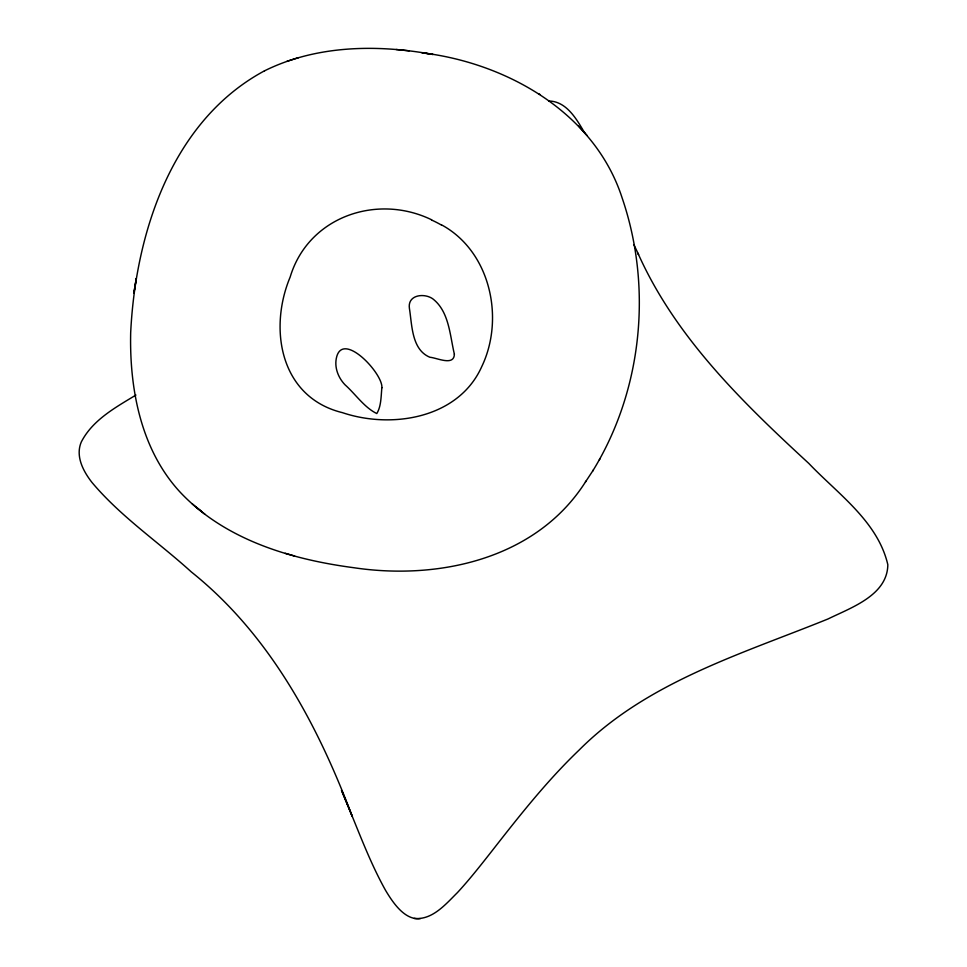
<?xml version="1.0" encoding="UTF-8"?>
<svg xmlns="http://www.w3.org/2000/svg" width="967" height="967" viewBox="0 0 967 967"><rect width="100%" height="100%" fill="white"/><g stroke="black" fill="none" stroke-linecap="round" stroke-linejoin="round"><path stroke-width="1.45" d="M592.674 471.074C642.354 390.535 652.652 287.223 622.119 197.884C594.56 112.728 506.962 63.048 421.95 52.774L433.059 54.466C376.997 44.216 316.414 45.111 264.45 70.869M599.371 459.772L600.096 458.588M264.644 70.76C171.727 120.585 135.465 233.434 130.678 332.733C129.409 388.71 140.795 449.486 179.959 491.961C224.767 539.791 290.789 559.385 353.874 567.726C439.32 580.466 537.277 558.708 586.002 481.095M585.434 482.001L593.327 470.035M135.924 395.056C115.496 407.47 92.578 419.932 81.288 441.992C75.233 456.219 83.259 471.243 91.938 482.4C120.742 516.716 158.322 541.943 191.297 571.908C269.455 634.352 317.49 724.223 352.193 816.257L341.496 790.293L346.996 803.589M298.561 57.621L286.909 61.344M548.652 101.015C566.65 101.124 576.973 119.666 584.914 133.41M414.142 918.408C432.346 920.354 445.763 904.121 457.464 892.565C469.563 879.486 480.551 865.453 491.562 851.468C519.049 816.269 546.778 780.998 579.124 750.054C647.032 681.94 741.375 654.103 828.127 618.916C851.165 607.59 887.44 595.334 887.827 564.692C877.77 521.406 837.978 494.04 808.775 463.386C742.269 402.103 675.353 337.193 637.942 253.233L638.546 254.502L633.844 244.578M420.319 918.638C404.762 920.366 393.061 902.876 385.591 890.414C369.986 862.467 359.023 832.297 346.682 802.852M409.186 50.828L396.095 49.498M285.156 553.269L294.597 555.989M431.633 219.799C376.985 193.219 308.255 216.729 290.16 277.058C268.379 329.058 280.176 397.437 342.475 412.667C391.683 429.203 458.588 418.518 481.784 366.541C504.883 318.312 490.354 251.335 441.52 224.84M539.102 93.944L539.937 94.452M192.252 503.867L204.98 514.335M201.136 511.132L195.975 506.974L196.627 507.566M578.786 126.145L587.126 135.525M431.536 220.005A100.35 88.795 19.9 0 1 441.387 225.033M381.868 387.755C380.986 396.24 381.312 406.261 376.792 413.55C364.305 407.518 355.493 394.101 345.074 384.854C337.942 377.444 333.905 366.614 336.77 356.472C343.889 331.645 383.15 373.854 381.868 387.755M454.369 354.127C454.127 366.396 437.06 357.85 429.904 357.258C411.567 349.716 412.087 324.924 409.428 308.521C407.276 294.754 424.09 292.783 432.672 298.743C449.172 311.422 449.836 335.198 454.369 354.127M136.25 278.581L133.905 293.013L136.25 278.581"/></g></svg>
